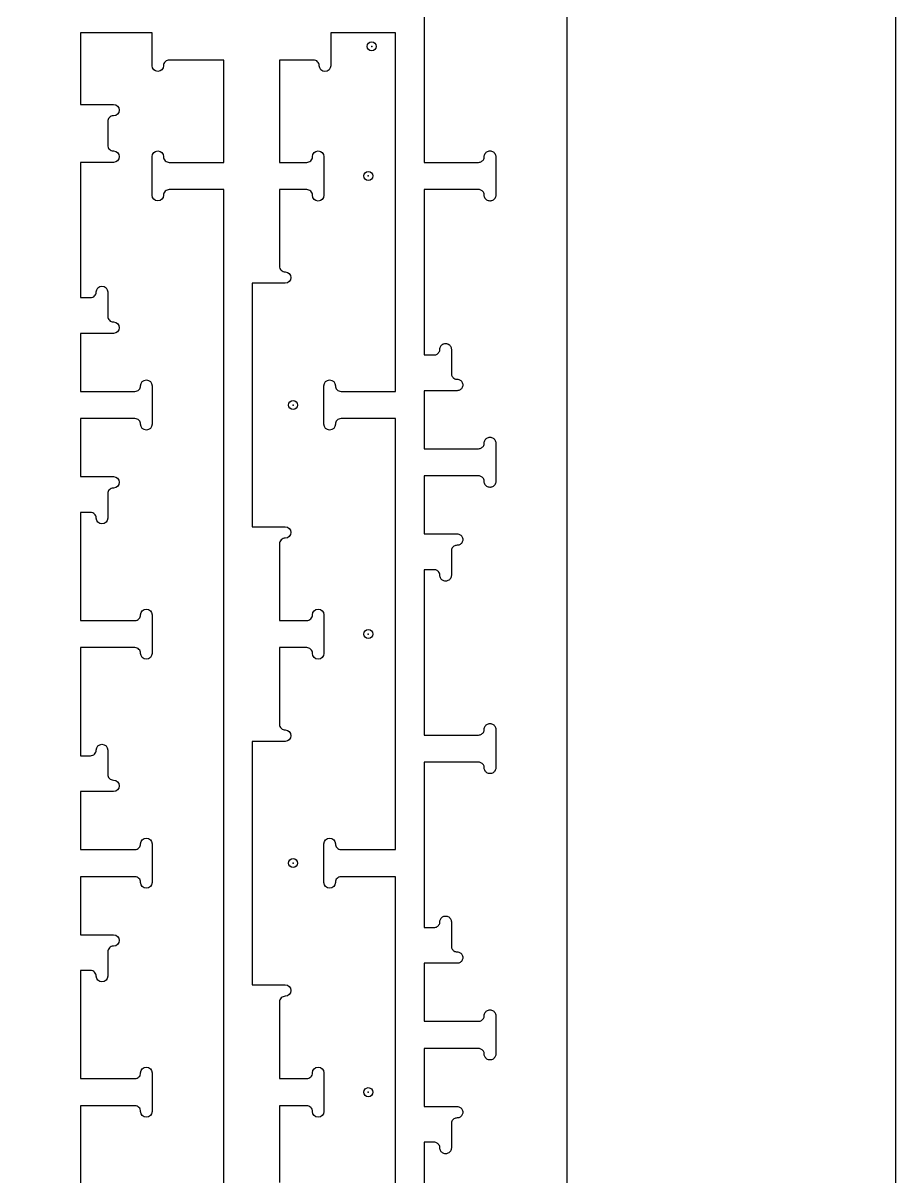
# Model space of a CAD drawing. Header units: inches. Extents: x 1367 to 1651, y -1653 to -1438.
# Drawn here: x 1548.46 to 1572.46, y -1486.43 to -1454.69 of the extents above; entities that cross this region are included whole.
import ezdxf

# ---------------------------------------------------------------- set-up
doc = ezdxf.new("R2010")
doc.units = ezdxf.units.IN
doc.header["$MEASUREMENT"] = 0
doc.linetypes.add('Solid', pattern=[0])
for name, color, linetype in [('000_NOTES', 6, 'Continuous'), ('CUT_FASTENERS', 1, 'Continuous'), ('CUT_THRU', 7, 'Continuous')]:
    doc.layers.add(name, color=color, linetype=linetype)

# ---------------------------------------------------------------- blocks, each defined once
blk = doc.blocks.new('FASTENER')
blk.add_circle((0, 0), 0.125)
blk.add_point((0, 0))

msp = doc.modelspace()

# ---------------------------------------------------------------- linework, layer by layer
at = {"linetype": 'Solid', "lineweight": 5}
for points in [[(1563.424, -1516.358, 0), (1563.424, -1448.681, 0)], [(1559.487, -1453.976, 0), (1559.487, -1458.524, 0), (1560.983, -1458.524, 0), (1561.005, -1458.522, 0), (1561.027, -1458.517, 0), (1561.048, -1458.509, 0), (1561.068, -1458.499, 0), (1561.086, -1458.485, 0), (1561.102, -1458.469, 0), (1561.115, -1458.451, 0), (1561.126, -1458.432, 0), (1561.134, -1458.411, 0), (1561.139, -1458.389, 0), (1561.14, -1458.366, 0), (1561.142, -1458.344, 0), (1561.147, -1458.322, 0), (1561.155, -1458.301, 0), (1561.165, -1458.281, 0), (1561.179, -1458.263, 0), (1561.195, -1458.247, 0), (1561.213, -1458.234, 0), (1561.232, -1458.223, 0), (1561.253, -1458.215, 0), (1561.275, -1458.21, 0), (1561.298, -1458.209, 0), (1561.32, -1458.21, 0), (1561.342, -1458.215, 0), (1561.363, -1458.223, 0), (1561.383, -1458.234, 0), (1561.401, -1458.247, 0), (1561.417, -1458.263, 0), (1561.43, -1458.281, 0), (1561.441, -1458.301, 0), (1561.449, -1458.322, 0), (1561.454, -1458.344, 0), (1561.455, -1458.366, 0), (1561.455, -1459.429, 0), (1561.454, -1459.452, 0), (1561.449, -1459.474, 0), (1561.441, -1459.495, 0), (1561.43, -1459.514, 0), (1561.417, -1459.532, 0), (1561.401, -1459.548, 0), (1561.383, -1459.562, 0), (1561.363, -1459.572, 0), (1561.342, -1459.58, 0), (1561.32, -1459.585, 0), (1561.298, -1459.587, 0), (1561.275, -1459.585, 0), (1561.253, -1459.58, 0), (1561.232, -1459.572, 0), (1561.213, -1459.562, 0), (1561.195, -1459.548, 0), (1561.179, -1459.532, 0), (1561.165, -1459.514, 0), (1561.155, -1459.495, 0), (1561.147, -1459.474, 0), (1561.142, -1459.452, 0), (1561.14, -1459.429, 0), (1561.139, -1459.407, 0), (1561.134, -1459.385, 0), (1561.126, -1459.364, 0), (1561.115, -1459.344, 0), (1561.102, -1459.326, 0), (1561.086, -1459.31, 0), (1561.068, -1459.297, 0), (1561.048, -1459.286, 0), (1561.027, -1459.278, 0), (1561.005, -1459.273, 0), (1560.983, -1459.272, 0), (1559.487, -1459.272, 0), (1559.487, -1463.819, 0), (1559.762, -1463.819, 0), (1559.785, -1463.817, 0), (1559.807, -1463.813, 0), (1559.828, -1463.805, 0), (1559.848, -1463.794, 0), (1559.866, -1463.781, 0), (1559.881, -1463.765, 0), (1559.895, -1463.747, 0), (1559.906, -1463.727, 0), (1559.914, -1463.706, 0), (1559.918, -1463.684, 0), (1559.92, -1463.662, 0), (1559.921, -1463.639, 0), (1559.926, -1463.617, 0), (1559.934, -1463.596, 0), (1559.945, -1463.576, 0), (1559.958, -1463.558, 0), (1559.974, -1463.542, 0), (1559.992, -1463.529, 0), (1560.012, -1463.518, 0), (1560.033, -1463.51, 0), (1560.055, -1463.506, 0), (1560.077, -1463.504, 0), (1560.1, -1463.506, 0), (1560.122, -1463.51, 0), (1560.143, -1463.518, 0), (1560.163, -1463.529, 0), (1560.181, -1463.542, 0), (1560.196, -1463.558, 0), (1560.21, -1463.576, 0), (1560.221, -1463.596, 0), (1560.228, -1463.617, 0), (1560.233, -1463.639, 0), (1560.235, -1463.662, 0), (1560.235, -1464.331, 0), (1560.236, -1464.353, 0), (1560.241, -1464.375, 0), (1560.249, -1464.396, 0), (1560.26, -1464.416, 0), (1560.273, -1464.434, 0), (1560.289, -1464.45, 0), (1560.307, -1464.463, 0), (1560.327, -1464.474, 0), (1560.348, -1464.482, 0), (1560.37, -1464.487, 0), (1560.392, -1464.488, 0), (1560.415, -1464.49, 0), (1560.437, -1464.495, 0), (1560.458, -1464.503, 0), (1560.477, -1464.513, 0), (1560.495, -1464.527, 0), (1560.511, -1464.543, 0), (1560.525, -1464.561, 0), (1560.536, -1464.58, 0), (1560.543, -1464.601, 0), (1560.548, -1464.623, 0), (1560.55, -1464.646, 0), (1560.548, -1464.668, 0), (1560.543, -1464.69, 0), (1560.536, -1464.711, 0), (1560.525, -1464.731, 0), (1560.511, -1464.749, 0), (1560.495, -1464.765, 0), (1560.477, -1464.778, 0), (1560.458, -1464.789, 0), (1560.437, -1464.797, 0), (1560.415, -1464.802, 0), (1560.392, -1464.803, 0), (1559.487, -1464.803, 0), (1559.487, -1466.398, 0), (1560.983, -1466.398, 0), (1561.005, -1466.396, 0), (1561.027, -1466.391, 0), (1561.048, -1466.383, 0), (1561.068, -1466.373, 0), (1561.086, -1466.359, 0), (1561.102, -1466.343, 0), (1561.115, -1466.325, 0), (1561.126, -1466.306, 0), (1561.134, -1466.285, 0), (1561.139, -1466.263, 0), (1561.14, -1466.24, 0), (1561.142, -1466.218, 0), (1561.147, -1466.196, 0), (1561.155, -1466.175, 0), (1561.165, -1466.155, 0), (1561.179, -1466.137, 0), (1561.195, -1466.121, 0), (1561.213, -1466.108, 0), (1561.232, -1466.097, 0), (1561.253, -1466.089, 0), (1561.275, -1466.084, 0), (1561.298, -1466.083, 0), (1561.32, -1466.084, 0), (1561.342, -1466.089, 0), (1561.363, -1466.097, 0), (1561.383, -1466.108, 0), (1561.401, -1466.121, 0), (1561.417, -1466.137, 0), (1561.43, -1466.155, 0), (1561.441, -1466.175, 0), (1561.449, -1466.196, 0), (1561.454, -1466.218, 0), (1561.455, -1466.24, 0), (1561.455, -1467.303, 0), (1561.454, -1467.326, 0), (1561.449, -1467.348, 0), (1561.441, -1467.369, 0), (1561.43, -1467.388, 0), (1561.417, -1467.406, 0), (1561.401, -1467.422, 0), (1561.383, -1467.436, 0), (1561.363, -1467.446, 0), (1561.342, -1467.454, 0), (1561.32, -1467.459, 0), (1561.298, -1467.461, 0), (1561.275, -1467.459, 0), (1561.253, -1467.454, 0), (1561.232, -1467.446, 0), (1561.213, -1467.436, 0), (1561.195, -1467.422, 0), (1561.179, -1467.406, 0), (1561.165, -1467.388, 0), (1561.155, -1467.369, 0), (1561.147, -1467.348, 0), (1561.142, -1467.326, 0), (1561.14, -1467.303, 0), (1561.139, -1467.281, 0), (1561.134, -1467.259, 0), (1561.126, -1467.238, 0), (1561.115, -1467.218, 0), (1561.102, -1467.2, 0), (1561.086, -1467.184, 0), (1561.068, -1467.171, 0), (1561.048, -1467.16, 0), (1561.027, -1467.152, 0), (1561.005, -1467.147, 0), (1560.983, -1467.146, 0), (1559.487, -1467.146, 0), (1559.487, -1468.74, 0), (1560.392, -1468.74, 0), (1560.415, -1468.742, 0), (1560.437, -1468.747, 0), (1560.458, -1468.754, 0), (1560.477, -1468.765, 0), (1560.495, -1468.779, 0), (1560.511, -1468.795, 0), (1560.525, -1468.813, 0), (1560.536, -1468.832, 0), (1560.543, -1468.853, 0), (1560.548, -1468.875, 0), (1560.55, -1468.898, 0), (1560.548, -1468.92, 0), (1560.543, -1468.942, 0), (1560.536, -1468.963, 0), (1560.525, -1468.983, 0), (1560.511, -1469.001, 0), (1560.495, -1469.017, 0), (1560.477, -1469.03, 0), (1560.458, -1469.041, 0), (1560.437, -1469.049, 0), (1560.415, -1469.054, 0), (1560.392, -1469.055, 0), (1560.37, -1469.057, 0), (1560.348, -1469.062, 0), (1560.327, -1469.069, 0), (1560.307, -1469.08, 0), (1560.289, -1469.094, 0), (1560.273, -1469.11, 0), (1560.26, -1469.128, 0), (1560.249, -1469.147, 0), (1560.241, -1469.168, 0), (1560.236, -1469.19, 0), (1560.235, -1469.213, 0), (1560.235, -1469.882, 0), (1560.233, -1469.904, 0), (1560.228, -1469.926, 0), (1560.221, -1469.947, 0), (1560.21, -1469.967, 0), (1560.196, -1469.985, 0), (1560.181, -1470.001, 0), (1560.163, -1470.014, 0), (1560.143, -1470.025, 0), (1560.122, -1470.033, 0), (1560.1, -1470.038, 0), (1560.077, -1470.039, 0), (1560.055, -1470.038, 0), (1560.033, -1470.033, 0), (1560.012, -1470.025, 0), (1559.992, -1470.014, 0), (1559.974, -1470.001, 0), (1559.958, -1469.985, 0), (1559.945, -1469.967, 0), (1559.934, -1469.947, 0), (1559.926, -1469.926, 0), (1559.921, -1469.904, 0), (1559.92, -1469.882, 0), (1559.918, -1469.86, 0), (1559.914, -1469.838, 0), (1559.906, -1469.817, 0), (1559.895, -1469.797, 0), (1559.881, -1469.779, 0), (1559.866, -1469.763, 0), (1559.848, -1469.75, 0), (1559.828, -1469.739, 0), (1559.807, -1469.731, 0), (1559.785, -1469.726, 0), (1559.762, -1469.725, 0), (1559.487, -1469.725, 0), (1559.487, -1474.272, 0), (1560.983, -1474.272, 0), (1561.005, -1474.27, 0), (1561.027, -1474.265, 0), (1561.048, -1474.258, 0), (1561.068, -1474.247, 0), (1561.086, -1474.233, 0), (1561.102, -1474.217, 0), (1561.115, -1474.199, 0), (1561.126, -1474.18, 0), (1561.134, -1474.159, 0), (1561.139, -1474.137, 0), (1561.14, -1474.114, 0), (1561.142, -1474.092, 0), (1561.147, -1474.07, 0), (1561.155, -1474.049, 0), (1561.165, -1474.029, 0), (1561.179, -1474.011, 0), (1561.195, -1473.995, 0), (1561.213, -1473.982, 0), (1561.232, -1473.971, 0), (1561.253, -1473.963, 0), (1561.275, -1473.958, 0), (1561.298, -1473.957, 0), (1561.32, -1473.958, 0), (1561.342, -1473.963, 0), (1561.363, -1473.971, 0), (1561.383, -1473.982, 0), (1561.401, -1473.995, 0), (1561.417, -1474.011, 0), (1561.43, -1474.029, 0), (1561.441, -1474.049, 0), (1561.449, -1474.07, 0), (1561.454, -1474.092, 0), (1561.455, -1474.114, 0), (1561.455, -1475.177, 0), (1561.454, -1475.2, 0), (1561.449, -1475.222, 0), (1561.441, -1475.243, 0), (1561.43, -1475.262, 0), (1561.417, -1475.28, 0), (1561.401, -1475.296, 0), (1561.383, -1475.31, 0), (1561.363, -1475.321, 0), (1561.342, -1475.328, 0), (1561.32, -1475.333, 0), (1561.298, -1475.335, 0), (1561.275, -1475.333, 0), (1561.253, -1475.328, 0), (1561.232, -1475.321, 0), (1561.213, -1475.31, 0), (1561.195, -1475.296, 0), (1561.179, -1475.28, 0), (1561.165, -1475.262, 0), (1561.155, -1475.243, 0), (1561.147, -1475.222, 0), (1561.142, -1475.2, 0), (1561.14, -1475.177, 0), (1561.139, -1475.155, 0), (1561.134, -1475.133, 0), (1561.126, -1475.112, 0), (1561.115, -1475.092, 0), (1561.102, -1475.074, 0), (1561.086, -1475.058, 0), (1561.068, -1475.045, 0), (1561.048, -1475.034, 0), (1561.027, -1475.026, 0), (1561.005, -1475.021, 0), (1560.983, -1475.02, 0), (1559.487, -1475.02, 0), (1559.487, -1479.567, 0), (1559.762, -1479.567, 0), (1559.785, -1479.565, 0), (1559.807, -1479.561, 0), (1559.828, -1479.553, 0), (1559.848, -1479.542, 0), (1559.866, -1479.529, 0), (1559.881, -1479.513, 0), (1559.895, -1479.495, 0), (1559.906, -1479.475, 0), (1559.914, -1479.454, 0), (1559.918, -1479.432, 0), (1559.92, -1479.41, 0), (1559.921, -1479.387, 0), (1559.926, -1479.365, 0), (1559.934, -1479.344, 0), (1559.945, -1479.324, 0), (1559.958, -1479.306, 0), (1559.974, -1479.291, 0), (1559.992, -1479.277, 0), (1560.012, -1479.266, 0), (1560.033, -1479.258, 0), (1560.055, -1479.254, 0), (1560.077, -1479.252, 0), (1560.1, -1479.254, 0), (1560.122, -1479.258, 0), (1560.143, -1479.266, 0), (1560.163, -1479.277, 0), (1560.181, -1479.291, 0), (1560.196, -1479.306, 0), (1560.21, -1479.324, 0), (1560.221, -1479.344, 0), (1560.228, -1479.365, 0), (1560.233, -1479.387, 0), (1560.235, -1479.41, 0), (1560.235, -1480.079, 0), (1560.236, -1480.101, 0), (1560.241, -1480.123, 0), (1560.249, -1480.144, 0), (1560.26, -1480.164, 0), (1560.273, -1480.182, 0), (1560.289, -1480.198, 0), (1560.307, -1480.211, 0), (1560.327, -1480.222, 0), (1560.348, -1480.23, 0), (1560.37, -1480.235, 0), (1560.392, -1480.236, 0), (1560.415, -1480.238, 0), (1560.437, -1480.243, 0), (1560.458, -1480.251, 0), (1560.477, -1480.261, 0), (1560.495, -1480.275, 0), (1560.511, -1480.291, 0), (1560.525, -1480.309, 0), (1560.536, -1480.328, 0), (1560.543, -1480.349, 0), (1560.548, -1480.371, 0), (1560.55, -1480.394, 0), (1560.548, -1480.416, 0), (1560.543, -1480.438, 0), (1560.536, -1480.459, 0), (1560.525, -1480.479, 0), (1560.511, -1480.497, 0), (1560.495, -1480.513, 0), (1560.477, -1480.526, 0), (1560.458, -1480.537, 0), (1560.437, -1480.545, 0), (1560.415, -1480.55, 0), (1560.392, -1480.551, 0), (1559.487, -1480.551, 0), (1559.487, -1482.146, 0), (1560.983, -1482.146, 0), (1561.005, -1482.144, 0), (1561.027, -1482.139, 0), (1561.048, -1482.132, 0), (1561.068, -1482.121, 0), (1561.086, -1482.107, 0), (1561.102, -1482.091, 0), (1561.115, -1482.073, 0), (1561.126, -1482.054, 0), (1561.134, -1482.033, 0), (1561.139, -1482.011, 0), (1561.14, -1481.988, 0), (1561.142, -1481.966, 0), (1561.147, -1481.944, 0), (1561.155, -1481.923, 0), (1561.165, -1481.903, 0), (1561.179, -1481.885, 0), (1561.195, -1481.869, 0), (1561.213, -1481.856, 0), (1561.232, -1481.845, 0), (1561.253, -1481.837, 0), (1561.275, -1481.832, 0), (1561.298, -1481.831, 0), (1561.32, -1481.832, 0), (1561.342, -1481.837, 0), (1561.363, -1481.845, 0), (1561.383, -1481.856, 0), (1561.401, -1481.869, 0), (1561.417, -1481.885, 0), (1561.43, -1481.903, 0), (1561.441, -1481.923, 0), (1561.449, -1481.944, 0), (1561.454, -1481.966, 0), (1561.455, -1481.988, 0), (1561.455, -1483.051, 0), (1561.454, -1483.074, 0), (1561.449, -1483.096, 0), (1561.441, -1483.117, 0), (1561.43, -1483.136, 0), (1561.417, -1483.154, 0), (1561.401, -1483.17, 0), (1561.383, -1483.184, 0), (1561.363, -1483.195, 0), (1561.342, -1483.202, 0), (1561.32, -1483.207, 0), (1561.298, -1483.209, 0), (1561.275, -1483.207, 0), (1561.253, -1483.202, 0), (1561.232, -1483.195, 0), (1561.213, -1483.184, 0), (1561.195, -1483.17, 0), (1561.179, -1483.154, 0), (1561.165, -1483.136, 0), (1561.155, -1483.117, 0), (1561.147, -1483.096, 0), (1561.142, -1483.074, 0), (1561.14, -1483.051, 0), (1561.139, -1483.029, 0), (1561.134, -1483.007, 0), (1561.126, -1482.986, 0), (1561.115, -1482.966, 0), (1561.102, -1482.948, 0), (1561.086, -1482.932, 0), (1561.068, -1482.919, 0), (1561.048, -1482.908, 0), (1561.027, -1482.9, 0), (1561.005, -1482.895, 0), (1560.983, -1482.894, 0), (1559.487, -1482.894, 0), (1559.487, -1484.488, 0), (1560.392, -1484.488, 0), (1560.415, -1484.49, 0), (1560.437, -1484.495, 0), (1560.458, -1484.503, 0), (1560.477, -1484.513, 0), (1560.495, -1484.527, 0), (1560.511, -1484.543, 0), (1560.525, -1484.561, 0), (1560.536, -1484.58, 0), (1560.543, -1484.601, 0), (1560.548, -1484.623, 0), (1560.55, -1484.646, 0), (1560.548, -1484.668, 0), (1560.543, -1484.69, 0), (1560.536, -1484.711, 0), (1560.525, -1484.731, 0), (1560.511, -1484.749, 0), (1560.495, -1484.765, 0), (1560.477, -1484.778, 0), (1560.458, -1484.789, 0), (1560.437, -1484.797, 0), (1560.415, -1484.802, 0), (1560.392, -1484.803, 0), (1560.37, -1484.805, 0), (1560.348, -1484.81, 0), (1560.327, -1484.817, 0), (1560.307, -1484.828, 0), (1560.289, -1484.842, 0), (1560.273, -1484.858, 0), (1560.26, -1484.876, 0), (1560.249, -1484.895, 0), (1560.241, -1484.916, 0), (1560.236, -1484.938, 0), (1560.235, -1484.961, 0), (1560.235, -1485.63, 0), (1560.233, -1485.652, 0), (1560.228, -1485.674, 0), (1560.221, -1485.695, 0), (1560.21, -1485.715, 0), (1560.196, -1485.733, 0), (1560.181, -1485.749, 0), (1560.163, -1485.762, 0), (1560.143, -1485.773, 0), (1560.122, -1485.781, 0), (1560.1, -1485.786, 0), (1560.077, -1485.787, 0), (1560.055, -1485.786, 0), (1560.033, -1485.781, 0), (1560.012, -1485.773, 0), (1559.992, -1485.762, 0), (1559.974, -1485.749, 0), (1559.958, -1485.733, 0), (1559.945, -1485.715, 0), (1559.934, -1485.695, 0), (1559.926, -1485.674, 0), (1559.921, -1485.652, 0), (1559.92, -1485.63, 0), (1559.918, -1485.608, 0), (1559.914, -1485.586, 0), (1559.906, -1485.565, 0), (1559.895, -1485.545, 0), (1559.881, -1485.527, 0), (1559.866, -1485.511, 0), (1559.848, -1485.498, 0), (1559.828, -1485.487, 0), (1559.807, -1485.479, 0), (1559.785, -1485.474, 0), (1559.762, -1485.473, 0), (1559.487, -1485.473, 0), (1559.487, -1490.02, 0)]]:
    msp.add_polyline3d(points, dxfattribs=at)
at = {"layer": 'CUT_THRU'}
for points in [[(1563.424, -1516.358), (1563.424, -1448.681)], [(1559.487, -1453.976), (1559.487, -1458.524), (1560.983, -1458.524), (1561.005, -1458.522), (1561.027, -1458.517), (1561.048, -1458.509), (1561.068, -1458.499), (1561.086, -1458.485), (1561.102, -1458.469), (1561.115, -1458.451), (1561.126, -1458.432), (1561.134, -1458.411), (1561.139, -1458.389), (1561.14, -1458.366), (1561.142, -1458.344), (1561.147, -1458.322), (1561.155, -1458.301), (1561.165, -1458.281), (1561.179, -1458.263), (1561.195, -1458.247), (1561.213, -1458.234), (1561.232, -1458.223), (1561.253, -1458.215), (1561.275, -1458.21), (1561.298, -1458.209), (1561.32, -1458.21), (1561.342, -1458.215), (1561.363, -1458.223), (1561.383, -1458.234), (1561.401, -1458.247), (1561.417, -1458.263), (1561.43, -1458.281), (1561.441, -1458.301), (1561.449, -1458.322), (1561.454, -1458.344), (1561.455, -1458.366), (1561.455, -1459.429), (1561.454, -1459.452), (1561.449, -1459.474), (1561.441, -1459.495), (1561.43, -1459.514), (1561.417, -1459.532), (1561.401, -1459.548), (1561.383, -1459.562), (1561.363, -1459.572), (1561.342, -1459.58), (1561.32, -1459.585), (1561.298, -1459.587), (1561.275, -1459.585), (1561.253, -1459.58), (1561.232, -1459.572), (1561.213, -1459.562), (1561.195, -1459.548), (1561.179, -1459.532), (1561.165, -1459.514), (1561.155, -1459.495), (1561.147, -1459.474), (1561.142, -1459.452), (1561.14, -1459.429), (1561.139, -1459.407), (1561.134, -1459.385), (1561.126, -1459.364), (1561.115, -1459.344), (1561.102, -1459.326), (1561.086, -1459.31), (1561.068, -1459.297), (1561.048, -1459.286), (1561.027, -1459.278), (1561.005, -1459.273), (1560.983, -1459.272), (1559.487, -1459.272), (1559.487, -1463.819), (1559.762, -1463.819), (1559.785, -1463.817), (1559.807, -1463.813), (1559.828, -1463.805), (1559.848, -1463.794), (1559.866, -1463.781), (1559.881, -1463.765), (1559.895, -1463.747), (1559.906, -1463.727), (1559.914, -1463.706), (1559.918, -1463.684), (1559.92, -1463.662), (1559.921, -1463.639), (1559.926, -1463.617), (1559.934, -1463.596), (1559.945, -1463.576), (1559.958, -1463.558), (1559.974, -1463.542), (1559.992, -1463.529), (1560.012, -1463.518), (1560.033, -1463.51), (1560.055, -1463.506), (1560.077, -1463.504), (1560.1, -1463.506), (1560.122, -1463.51), (1560.143, -1463.518), (1560.163, -1463.529), (1560.181, -1463.542), (1560.196, -1463.558), (1560.21, -1463.576), (1560.221, -1463.596), (1560.228, -1463.617), (1560.233, -1463.639), (1560.235, -1463.662), (1560.235, -1464.331), (1560.236, -1464.353), (1560.241, -1464.375), (1560.249, -1464.396), (1560.26, -1464.416), (1560.273, -1464.434), (1560.289, -1464.45), (1560.307, -1464.463), (1560.327, -1464.474), (1560.348, -1464.482), (1560.37, -1464.487), (1560.392, -1464.488), (1560.415, -1464.49), (1560.437, -1464.495), (1560.458, -1464.503), (1560.477, -1464.513), (1560.495, -1464.527), (1560.511, -1464.543), (1560.525, -1464.561), (1560.536, -1464.58), (1560.543, -1464.601), (1560.548, -1464.623), (1560.55, -1464.646), (1560.548, -1464.668), (1560.543, -1464.69), (1560.536, -1464.711), (1560.525, -1464.731), (1560.511, -1464.749), (1560.495, -1464.765), (1560.477, -1464.778), (1560.458, -1464.789), (1560.437, -1464.797), (1560.415, -1464.802), (1560.392, -1464.803), (1559.487, -1464.803), (1559.487, -1466.398), (1560.983, -1466.398), (1561.005, -1466.396), (1561.027, -1466.391), (1561.048, -1466.383), (1561.068, -1466.373), (1561.086, -1466.359), (1561.102, -1466.343), (1561.115, -1466.325), (1561.126, -1466.306), (1561.134, -1466.285), (1561.139, -1466.263), (1561.14, -1466.24), (1561.142, -1466.218), (1561.147, -1466.196), (1561.155, -1466.175), (1561.165, -1466.155), (1561.179, -1466.137), (1561.195, -1466.121), (1561.213, -1466.108), (1561.232, -1466.097), (1561.253, -1466.089), (1561.275, -1466.084), (1561.298, -1466.083), (1561.32, -1466.084), (1561.342, -1466.089), (1561.363, -1466.097), (1561.383, -1466.108), (1561.401, -1466.121), (1561.417, -1466.137), (1561.43, -1466.155), (1561.441, -1466.175), (1561.449, -1466.196), (1561.454, -1466.218), (1561.455, -1466.24), (1561.455, -1467.303), (1561.454, -1467.326), (1561.449, -1467.348), (1561.441, -1467.369), (1561.43, -1467.388), (1561.417, -1467.406), (1561.401, -1467.422), (1561.383, -1467.436), (1561.363, -1467.446), (1561.342, -1467.454), (1561.32, -1467.459), (1561.298, -1467.461), (1561.275, -1467.459), (1561.253, -1467.454), (1561.232, -1467.446), (1561.213, -1467.436), (1561.195, -1467.422), (1561.179, -1467.406), (1561.165, -1467.388), (1561.155, -1467.369), (1561.147, -1467.348), (1561.142, -1467.326), (1561.14, -1467.303), (1561.139, -1467.281), (1561.134, -1467.259), (1561.126, -1467.238), (1561.115, -1467.218), (1561.102, -1467.2), (1561.086, -1467.184), (1561.068, -1467.171), (1561.048, -1467.16), (1561.027, -1467.152), (1561.005, -1467.147), (1560.983, -1467.146), (1559.487, -1467.146), (1559.487, -1468.74), (1560.392, -1468.74), (1560.415, -1468.742), (1560.437, -1468.747), (1560.458, -1468.754), (1560.477, -1468.765), (1560.495, -1468.779), (1560.511, -1468.795), (1560.525, -1468.813), (1560.536, -1468.832), (1560.543, -1468.853), (1560.548, -1468.875), (1560.55, -1468.898), (1560.548, -1468.92), (1560.543, -1468.942), (1560.536, -1468.963), (1560.525, -1468.983), (1560.511, -1469.001), (1560.495, -1469.017), (1560.477, -1469.03), (1560.458, -1469.041), (1560.437, -1469.049), (1560.415, -1469.054), (1560.392, -1469.055), (1560.37, -1469.057), (1560.348, -1469.062), (1560.327, -1469.069), (1560.307, -1469.08), (1560.289, -1469.094), (1560.273, -1469.11), (1560.26, -1469.128), (1560.249, -1469.147), (1560.241, -1469.168), (1560.236, -1469.19), (1560.235, -1469.213), (1560.235, -1469.882), (1560.233, -1469.904), (1560.228, -1469.926), (1560.221, -1469.947), (1560.21, -1469.967), (1560.196, -1469.985), (1560.181, -1470.001), (1560.163, -1470.014), (1560.143, -1470.025), (1560.122, -1470.033), (1560.1, -1470.038), (1560.077, -1470.039), (1560.055, -1470.038), (1560.033, -1470.033), (1560.012, -1470.025), (1559.992, -1470.014), (1559.974, -1470.001), (1559.958, -1469.985), (1559.945, -1469.967), (1559.934, -1469.947), (1559.926, -1469.926), (1559.921, -1469.904), (1559.92, -1469.882), (1559.918, -1469.86), (1559.914, -1469.838), (1559.906, -1469.817), (1559.895, -1469.797), (1559.881, -1469.779), (1559.866, -1469.763), (1559.848, -1469.75), (1559.828, -1469.739), (1559.807, -1469.731), (1559.785, -1469.726), (1559.762, -1469.725), (1559.487, -1469.725), (1559.487, -1474.272), (1560.983, -1474.272), (1561.005, -1474.27), (1561.027, -1474.265), (1561.048, -1474.258), (1561.068, -1474.247), (1561.086, -1474.233), (1561.102, -1474.217), (1561.115, -1474.199), (1561.126, -1474.18), (1561.134, -1474.159), (1561.139, -1474.137), (1561.14, -1474.114), (1561.142, -1474.092), (1561.147, -1474.07), (1561.155, -1474.049), (1561.165, -1474.029), (1561.179, -1474.011), (1561.195, -1473.995), (1561.213, -1473.982), (1561.232, -1473.971), (1561.253, -1473.963), (1561.275, -1473.958), (1561.298, -1473.957), (1561.32, -1473.958), (1561.342, -1473.963), (1561.363, -1473.971), (1561.383, -1473.982), (1561.401, -1473.995), (1561.417, -1474.011), (1561.43, -1474.029), (1561.441, -1474.049), (1561.449, -1474.07), (1561.454, -1474.092), (1561.455, -1474.114), (1561.455, -1475.177), (1561.454, -1475.2), (1561.449, -1475.222), (1561.441, -1475.243), (1561.43, -1475.262), (1561.417, -1475.28), (1561.401, -1475.296), (1561.383, -1475.31), (1561.363, -1475.321), (1561.342, -1475.328), (1561.32, -1475.333), (1561.298, -1475.335), (1561.275, -1475.333), (1561.253, -1475.328), (1561.232, -1475.321), (1561.213, -1475.31), (1561.195, -1475.296), (1561.179, -1475.28), (1561.165, -1475.262), (1561.155, -1475.243), (1561.147, -1475.222), (1561.142, -1475.2), (1561.14, -1475.177), (1561.139, -1475.155), (1561.134, -1475.133), (1561.126, -1475.112), (1561.115, -1475.092), (1561.102, -1475.074), (1561.086, -1475.058), (1561.068, -1475.045), (1561.048, -1475.034), (1561.027, -1475.026), (1561.005, -1475.021), (1560.983, -1475.02), (1559.487, -1475.02), (1559.487, -1479.567), (1559.762, -1479.567), (1559.785, -1479.565), (1559.807, -1479.561), (1559.828, -1479.553), (1559.848, -1479.542), (1559.866, -1479.529), (1559.881, -1479.513), (1559.895, -1479.495), (1559.906, -1479.475), (1559.914, -1479.454), (1559.918, -1479.432), (1559.92, -1479.41), (1559.921, -1479.387), (1559.926, -1479.365), (1559.934, -1479.344), (1559.945, -1479.324), (1559.958, -1479.306), (1559.974, -1479.291), (1559.992, -1479.277), (1560.012, -1479.266), (1560.033, -1479.258), (1560.055, -1479.254), (1560.077, -1479.252), (1560.1, -1479.254), (1560.122, -1479.258), (1560.143, -1479.266), (1560.163, -1479.277), (1560.181, -1479.291), (1560.196, -1479.306), (1560.21, -1479.324), (1560.221, -1479.344), (1560.228, -1479.365), (1560.233, -1479.387), (1560.235, -1479.41), (1560.235, -1480.079), (1560.236, -1480.101), (1560.241, -1480.123), (1560.249, -1480.144), (1560.26, -1480.164), (1560.273, -1480.182), (1560.289, -1480.198), (1560.307, -1480.211), (1560.327, -1480.222), (1560.348, -1480.23), (1560.37, -1480.235), (1560.392, -1480.236), (1560.415, -1480.238), (1560.437, -1480.243), (1560.458, -1480.251), (1560.477, -1480.261), (1560.495, -1480.275), (1560.511, -1480.291), (1560.525, -1480.309), (1560.536, -1480.328), (1560.543, -1480.349), (1560.548, -1480.371), (1560.55, -1480.394), (1560.548, -1480.416), (1560.543, -1480.438), (1560.536, -1480.459), (1560.525, -1480.479), (1560.511, -1480.497), (1560.495, -1480.513), (1560.477, -1480.526), (1560.458, -1480.537), (1560.437, -1480.545), (1560.415, -1480.55), (1560.392, -1480.551), (1559.487, -1480.551), (1559.487, -1482.146), (1560.983, -1482.146), (1561.005, -1482.144), (1561.027, -1482.139), (1561.048, -1482.132), (1561.068, -1482.121), (1561.086, -1482.107), (1561.102, -1482.091), (1561.115, -1482.073), (1561.126, -1482.054), (1561.134, -1482.033), (1561.139, -1482.011), (1561.14, -1481.988), (1561.142, -1481.966), (1561.147, -1481.944), (1561.155, -1481.923), (1561.165, -1481.903), (1561.179, -1481.885), (1561.195, -1481.869), (1561.213, -1481.856), (1561.232, -1481.845), (1561.253, -1481.837), (1561.275, -1481.832), (1561.298, -1481.831), (1561.32, -1481.832), (1561.342, -1481.837), (1561.363, -1481.845), (1561.383, -1481.856), (1561.401, -1481.869), (1561.417, -1481.885), (1561.43, -1481.903), (1561.441, -1481.923), (1561.449, -1481.944), (1561.454, -1481.966), (1561.455, -1481.988), (1561.455, -1483.051), (1561.454, -1483.074), (1561.449, -1483.096), (1561.441, -1483.117), (1561.43, -1483.136), (1561.417, -1483.154), (1561.401, -1483.17), (1561.383, -1483.184), (1561.363, -1483.195), (1561.342, -1483.202), (1561.32, -1483.207), (1561.298, -1483.209), (1561.275, -1483.207), (1561.253, -1483.202), (1561.232, -1483.195), (1561.213, -1483.184), (1561.195, -1483.17), (1561.179, -1483.154), (1561.165, -1483.136), (1561.155, -1483.117), (1561.147, -1483.096), (1561.142, -1483.074), (1561.14, -1483.051), (1561.139, -1483.029), (1561.134, -1483.007), (1561.126, -1482.986), (1561.115, -1482.966), (1561.102, -1482.948), (1561.086, -1482.932), (1561.068, -1482.919), (1561.048, -1482.908), (1561.027, -1482.9), (1561.005, -1482.895), (1560.983, -1482.894), (1559.487, -1482.894), (1559.487, -1484.488), (1560.392, -1484.488), (1560.415, -1484.49), (1560.437, -1484.495), (1560.458, -1484.503), (1560.477, -1484.513), (1560.495, -1484.527), (1560.511, -1484.543), (1560.525, -1484.561), (1560.536, -1484.58), (1560.543, -1484.601), (1560.548, -1484.623), (1560.55, -1484.646), (1560.548, -1484.668), (1560.543, -1484.69), (1560.536, -1484.711), (1560.525, -1484.731), (1560.511, -1484.749), (1560.495, -1484.765), (1560.477, -1484.778), (1560.458, -1484.789), (1560.437, -1484.797), (1560.415, -1484.802), (1560.392, -1484.803), (1560.37, -1484.805), (1560.348, -1484.81), (1560.327, -1484.817), (1560.307, -1484.828), (1560.289, -1484.842), (1560.273, -1484.858), (1560.26, -1484.876), (1560.249, -1484.895), (1560.241, -1484.916), (1560.236, -1484.938), (1560.235, -1484.961), (1560.235, -1485.63), (1560.233, -1485.652), (1560.228, -1485.674), (1560.221, -1485.695), (1560.21, -1485.715), (1560.196, -1485.733), (1560.181, -1485.749), (1560.163, -1485.762), (1560.143, -1485.773), (1560.122, -1485.781), (1560.1, -1485.786), (1560.077, -1485.787), (1560.055, -1485.786), (1560.033, -1485.781), (1560.012, -1485.773), (1559.992, -1485.762), (1559.974, -1485.749), (1559.958, -1485.733), (1559.945, -1485.715), (1559.934, -1485.695), (1559.926, -1485.674), (1559.921, -1485.652), (1559.92, -1485.63), (1559.918, -1485.608), (1559.914, -1485.586), (1559.906, -1485.565), (1559.895, -1485.545), (1559.881, -1485.527), (1559.866, -1485.511), (1559.848, -1485.498), (1559.828, -1485.487), (1559.807, -1485.479), (1559.785, -1485.474), (1559.762, -1485.473), (1559.487, -1485.473), (1559.487, -1490.02)]]:
    msp.add_lwpolyline(points, dxfattribs=at)
for points in [[(1553.975, -1521.516), (1553.975, -1459.272), (1553.975, -1459.272), (1552.479, -1459.272, 0.414214), (1552.321, -1459.429, -1), (1552.007, -1459.429), (1552.007, -1458.366, -1), (1552.321, -1458.366, 0.414214), (1552.479, -1458.524), (1553.975, -1458.524), (1553.975, -1455.709), (1552.479, -1455.709, 0.414214), (1552.321, -1455.866, -1), (1552.007, -1455.866), (1552.007, -1454.961), (1550.038, -1454.961), (1550.038, -1456.929), (1550.944, -1456.929, -1), (1550.944, -1457.244, 0.414214), (1550.786, -1457.402), (1550.786, -1458.051, 0.414214), (1550.944, -1458.209, -1), (1550.944, -1458.524), (1550.038, -1458.524), (1550.038, -1462.244), (1550.314, -1462.244, 0.414214), (1550.471, -1462.087, -1), (1550.786, -1462.087), (1550.786, -1462.756, 0.414214), (1550.944, -1462.913, -1), (1550.944, -1463.228), (1550.038, -1463.228), (1550.038, -1464.823), (1551.534, -1464.823, 0.414214), (1551.692, -1464.665, -1), (1552.007, -1464.665), (1552.007, -1465.728, -1), (1551.692, -1465.728, 0.414214), (1551.534, -1465.571), (1550.038, -1465.571), (1550.038, -1467.165), (1550.944, -1467.165, -1), (1550.944, -1467.48, 0.414214), (1550.786, -1467.638), (1550.786, -1468.307, -1), (1550.471, -1468.307, 0.414214), (1550.314, -1468.15), (1550.038, -1468.15), (1550.038, -1471.122), (1551.534, -1471.122, 0.414214), (1551.692, -1470.965, -1), (1552.007, -1470.965), (1552.007, -1472.028, -1), (1551.692, -1472.028, 0.414214), (1551.534, -1471.87), (1550.038, -1471.87), (1550.038, -1474.843), (1550.314, -1474.843, 0.414214), (1550.471, -1474.685, -1), (1550.786, -1474.685), (1550.786, -1475.354, 0.414214), (1550.944, -1475.512, -1), (1550.944, -1475.827), (1550.038, -1475.827), (1550.038, -1477.421), (1551.534, -1477.421, 0.414214), (1551.692, -1477.264, -1), (1552.007, -1477.264), (1552.007, -1478.327, -1), (1551.692, -1478.327, 0.414214), (1551.534, -1478.169), (1550.038, -1478.169), (1550.038, -1479.764), (1550.944, -1479.764, -1), (1550.944, -1480.079, 0.414214), (1550.786, -1480.236), (1550.786, -1480.906, -1), (1550.471, -1480.906, 0.414214), (1550.314, -1480.748), (1550.038, -1480.748), (1550.038, -1483.721), (1551.534, -1483.721, 0.414214), (1551.692, -1483.563, -1), (1552.007, -1483.563), (1552.007, -1484.626, -1), (1551.692, -1484.626, 0.414214), (1551.534, -1484.469), (1550.038, -1484.469), (1550.038, -1487.441)], [(1558.699, -1490.02), (1558.699, -1478.169), (1557.203, -1478.169, 0.414214), (1557.046, -1478.327, -1), (1556.731, -1478.327), (1556.731, -1477.264, -1), (1557.046, -1477.264, 0.414214), (1557.203, -1477.421), (1558.699, -1477.421), (1558.699, -1465.571), (1557.203, -1465.571, 0.414214), (1557.046, -1465.728, -1), (1556.731, -1465.728), (1556.731, -1464.665, -1), (1557.046, -1464.665, 0.414214), (1557.203, -1464.823), (1558.699, -1464.823), (1558.699, -1454.961), (1556.918, -1454.961), (1556.918, -1455.866, -1), (1556.603, -1455.866, 0.414214), (1556.445, -1455.709), (1555.51, -1455.709), (1555.51, -1458.524), (1556.258, -1458.524, 0.414214), (1556.416, -1458.366, -1), (1556.731, -1458.366), (1556.731, -1459.429, -1), (1556.416, -1459.429, 0.414214), (1556.258, -1459.272), (1555.51, -1459.272), (1555.51, -1461.378, 0.414214), (1555.668, -1461.536, -1), (1555.668, -1461.85), (1554.762, -1461.85), (1554.762, -1468.543), (1555.668, -1468.543, -1), (1555.668, -1468.858, 0.414214), (1555.51, -1469.016), (1555.51, -1471.122), (1556.258, -1471.122, 0.414214), (1556.416, -1470.965, -1), (1556.731, -1470.965), (1556.731, -1472.028, -1), (1556.416, -1472.028, 0.414214), (1556.258, -1471.87), (1555.51, -1471.87), (1555.51, -1473.976, 0.414214), (1555.668, -1474.134, -1), (1555.668, -1474.449), (1554.762, -1474.449), (1554.762, -1481.142), (1555.668, -1481.142, -1), (1555.668, -1481.457, 0.414214), (1555.51, -1481.614), (1555.51, -1483.721), (1556.258, -1483.721, 0.414214), (1556.416, -1483.563, -1), (1556.731, -1483.563), (1556.731, -1484.626, -1), (1556.416, -1484.626, 0.414214), (1556.258, -1484.469), (1555.51, -1484.469), (1555.51, -1486.575, 0.414214)]]:
    msp.add_lwpolyline(points, format="xyb", dxfattribs=at)

# ---------------------------------------------------------------- block references
at = {"layer": 'CUT_FASTENERS', "xscale": 0.9973753280808704, "yscale": 0.9973753280808704, "zscale": 0.9973753280808704}
for p in [(1558.045, -1455.335), (1557.951, -1458.898), (1555.884, -1465.197), (1557.951, -1471.496), (1555.884, -1477.795), (1557.951, -1484.095)]:
    msp.add_blockref('FASTENER', p, dxfattribs=at)

# ---------------------------------------------------------------- meshes
at = {"layer": '000_NOTES'}
mesh = msp.add_polyface(dxfattribs=at)
corners = [(1524.459, -1534.425), (1524.459, -1438.425), (1572.459, -1438.425), (1572.459, -1534.425)]
mesh.append_faces([[corners[k] for k in face] for face in [(0, 3, 2, 1)]])

doc.saveas('drawing.dxf')
